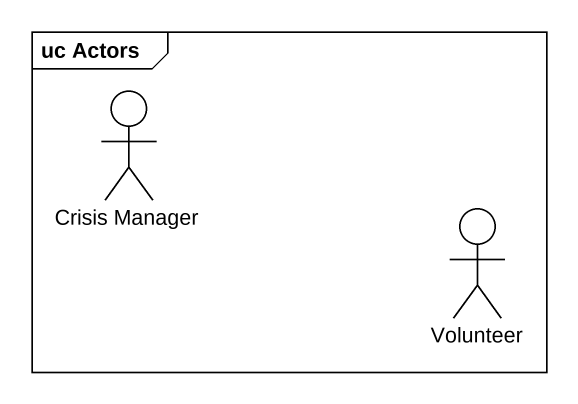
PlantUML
@startuml
mainframe uc Actors
actor "Crisis Manager" as Crisis_Manager
actor Volunteer
@enduml
